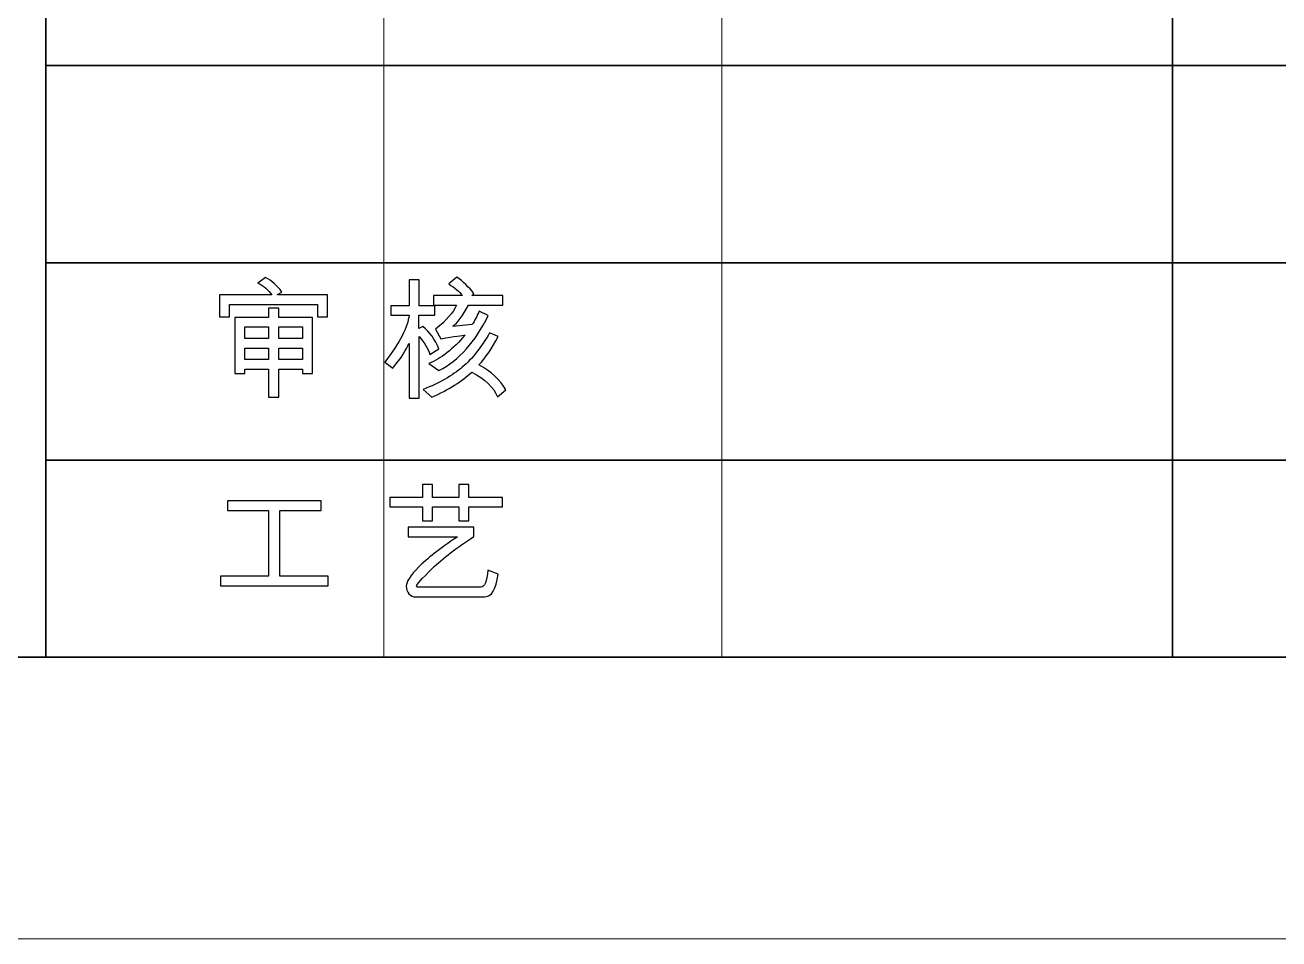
# Model space of a CAD drawing. Header units: millimetres. Extents: x -945 to 945, y -155 to 148.
# Drawn here: x -715.97 to -671.46, y -148.5 to -116.06 of the extents above; entities that cross this region are included whole.
import ezdxf

# ---------------------------------------------------------------- set-up
doc = ezdxf.new("R2010")
doc.units = ezdxf.units.MM
doc.header["$MEASUREMENT"] = 0
doc.layers.add('layer 1', color=7, linetype='Continuous')

msp = doc.modelspace()

# ---------------------------------------------------------------- linework, layer by layer
at = {"layer": 'layer 1', "lineweight": 35}
for points in [[(-715.2319, -82.5), (-715.2319, -82.5), (-715.2319, -138.5), (-715.2319, -138.5)], [(-675.2319, -110.5), (-675.2319, -110.5), (-675.2319, -138.5), (-675.2319, -138.5)], [(-635.2319, -117.5), (-635.2319, -117.5), (-715.2319, -117.5), (-715.2319, -117.5)], [(-635.2319, -124.5), (-635.2319, -124.5), (-715.2319, -124.5), (-715.2319, -124.5)], [(-635.2319, -131.5), (-635.2319, -131.5), (-715.2319, -131.5), (-715.2319, -131.5)], [(-935.2319, -138.5), (-935.2319, -138.5), (-535.2319, -138.5), (-535.2319, -138.5)], [(-535.2319, -138.5), (-535.2319, -138.5), (-715.2319, -138.5), (-715.2319, -138.5)]]:
    msp.add_open_spline(points, degree=3, dxfattribs=at)
at = {"layer": 'layer 1', "lineweight": 18}
for points in [[(-703.2319, -110.5), (-703.2319, -110.5), (-703.2319, -138.5), (-703.2319, -138.5)], [(-691.2319, -110.5), (-691.2319, -110.5), (-691.2319, -138.5), (-691.2319, -138.5)], [(-945.2319, -148.5), (-945.2319, -148.5), (-525.2319, -148.5), (-525.2319, -148.5)]]:
    msp.add_open_spline(points, degree=3, dxfattribs=at)
at = {"layer": 'layer 1', "color": 3}
for points, knots in [([(-705.2291, -126.4178), (-705.2291, -126.4178), (-705.585, -126.4178), (-705.585, -126.4178), (-705.585, -126.4178), (-705.585, -125.9788), (-705.585, -125.9788), (-705.585, -125.9788), (-708.7042, -125.9788), (-708.7042, -125.9788), (-708.7042, -125.9788), (-708.7042, -126.4178), (-708.7042, -126.4178), (-708.7042, -126.4178), (-709.0625, -126.4178), (-709.0625, -126.4178), (-709.0625, -126.4178), (-709.0625, -125.6362), (-709.0625, -125.6362), (-709.0625, -125.6362), (-707.2093, -125.6362), (-707.2093, -125.6362), (-707.3222, -125.4637), (-707.4852, -125.3258), (-707.6985, -125.2231), (-707.6985, -125.2231), (-707.4343, -125.0255), (-707.4343, -125.0255), (-707.2085, -125.1329), (-707.0141, -125.3038), (-706.851, -125.5382), (-706.851, -125.5382), (-707.0023, -125.6276), (-707.0023, -125.6276), (-707.0023, -125.6276), (-707.0023, -125.6362), (-707.0023, -125.6362), (-707.0023, -125.6362), (-705.2291, -125.6362), (-705.2291, -125.6362), (-705.2291, -125.6362), (-705.2291, -126.4178), (-705.2291, -126.4178)], [0, 0, 0, 0, 0.0714286, 0.0714286, 0.0714286, 0.1428571, 0.1428571, 0.1428571, 0.2142857, 0.2142857, 0.2142857, 0.2857143, 0.2857143, 0.2857143, 0.3571429, 0.3571429, 0.3571429, 0.4285714, 0.4285714, 0.4285714, 0.5, 0.5, 0.5, 0.5714286, 0.5714286, 0.5714286, 0.6428571, 0.6428571, 0.6428571, 0.7142857, 0.7142857, 0.7142857, 0.7857143, 0.7857143, 0.7857143, 0.8571429, 0.8571429, 0.8571429, 0.9285714, 0.9285714, 0.9285714, 1, 1, 1, 1]), ([(-699.0121, -126.0039), (-699.0121, -126.0039), (-700.2295, -126.0039), (-700.2295, -126.0039), (-700.4349, -126.388), (-700.6183, -126.6388), (-700.7806, -126.7549), (-700.7806, -126.7549), (-700.772, -126.7643), (-700.772, -126.7643), (-700.772, -126.7643), (-700.1033, -126.6953), (-700.1033, -126.6953), (-700.0037, -126.5393), (-699.9175, -126.3809), (-699.8438, -126.2202), (-699.8438, -126.2202), (-699.5295, -126.3739), (-699.5295, -126.3739), (-699.9826, -127.3122), (-700.5642, -127.9629), (-701.2745, -128.3258), (-701.2745, -128.3258), (-701.6327, -128.0781), (-701.6327, -128.0781), (-701.1984, -127.897), (-700.7696, -127.5599), (-700.3471, -127.0653), (-700.4372, -127.0716), (-700.7226, -127.1139), (-701.2031, -127.1939), (-701.2031, -127.1939), (-701.3921, -126.8583), (-701.3921, -126.8583), (-701.0087, -126.5432), (-700.7618, -126.2579), (-700.6497, -126.0039), (-700.6497, -126.0039), (-701.4673, -126.0039), (-701.4673, -126.0039), (-701.4673, -126.0039), (-701.4673, -125.6597), (-701.4673, -125.6597), (-701.4673, -125.6597), (-700.4412, -125.6597), (-700.4412, -125.6597), (-700.5478, -125.528), (-700.7108, -125.3901), (-700.9303, -125.2458), (-700.9303, -125.2458), (-700.6426, -125.0052), (-700.6426, -125.0052), (-700.4176, -125.1659), (-700.2146, -125.3634), (-700.032, -125.5978), (-700.032, -125.5978), (-700.1127, -125.655), (-700.1127, -125.655), (-700.1127, -125.655), (-700.1127, -125.6644), (-700.1127, -125.6644), (-700.1127, -125.6644), (-699.0121, -125.6644), (-699.0121, -125.6644), (-699.0121, -125.6644), (-699.0121, -126.0039), (-699.0121, -126.0039)], [0, 0, 0, 0, 0.0454545, 0.0454545, 0.0454545, 0.0909091, 0.0909091, 0.0909091, 0.1363636, 0.1363636, 0.1363636, 0.1818182, 0.1818182, 0.1818182, 0.2272727, 0.2272727, 0.2272727, 0.2727273, 0.2727273, 0.2727273, 0.3181818, 0.3181818, 0.3181818, 0.3636364, 0.3636364, 0.3636364, 0.4090909, 0.4090909, 0.4090909, 0.4545455, 0.4545455, 0.4545455, 0.5, 0.5, 0.5, 0.5454545, 0.5454545, 0.5454545, 0.5909091, 0.5909091, 0.5909091, 0.6363636, 0.6363636, 0.6363636, 0.6818182, 0.6818182, 0.6818182, 0.7272727, 0.7272727, 0.7272727, 0.7727273, 0.7727273, 0.7727273, 0.8181818, 0.8181818, 0.8181818, 0.8636364, 0.8636364, 0.8636364, 0.9090909, 0.9090909, 0.9090909, 0.9545455, 0.9545455, 0.9545455, 1, 1, 1, 1]), ([(-701.2745, -127.5497), (-701.2745, -127.5497), (-701.5982, -127.752), (-701.5982, -127.752), (-701.6703, -127.5302), (-701.7973, -127.3169), (-701.98, -127.1131), (-701.98, -127.1131), (-701.98, -129.2995), (-701.98, -129.2995), (-701.98, -129.2995), (-702.3382, -129.2995), (-702.3382, -129.2995), (-702.3382, -129.2995), (-702.3382, -127.3616), (-702.3382, -127.3616), (-702.3382, -127.3616), (-702.3469, -127.3616), (-702.3469, -127.3616), (-702.4253, -127.5788), (-702.6118, -127.8704), (-702.9074, -128.2365), (-702.9074, -128.2365), (-703.1943, -128.0248), (-703.1943, -128.0248), (-702.662, -127.3334), (-702.3759, -126.7784), (-702.3382, -126.3598), (-702.3382, -126.3598), (-702.9811, -126.3598), (-702.9811, -126.3598), (-702.9811, -126.3598), (-702.9811, -126.0274), (-702.9811, -126.0274), (-702.9811, -126.0274), (-702.3382, -126.0274), (-702.3382, -126.0274), (-702.3382, -126.0274), (-702.3382, -125.1039), (-702.3382, -125.1039), (-702.3382, -125.1039), (-701.98, -125.1086), (-701.98, -125.1086), (-701.98, -125.1086), (-701.98, -126.0274), (-701.98, -126.0274), (-701.98, -126.0274), (-701.4195, -126.0227), (-701.4195, -126.0227), (-701.4195, -126.0227), (-701.4195, -126.3598), (-701.4195, -126.3598), (-701.4195, -126.3598), (-701.9839, -126.3598), (-701.9839, -126.3598), (-701.9839, -126.3598), (-701.9839, -126.8262), (-701.9839, -126.8262), (-701.9839, -126.8262), (-701.8444, -126.7596), (-701.8444, -126.7596), (-701.6021, -126.9618), (-701.4124, -127.2252), (-701.2745, -127.5497)], [0, 0, 0, 0, 0.047619, 0.047619, 0.047619, 0.0952381, 0.0952381, 0.0952381, 0.1428571, 0.1428571, 0.1428571, 0.1904762, 0.1904762, 0.1904762, 0.2380952, 0.2380952, 0.2380952, 0.2857143, 0.2857143, 0.2857143, 0.3333333, 0.3333333, 0.3333333, 0.3809524, 0.3809524, 0.3809524, 0.4285714, 0.4285714, 0.4285714, 0.4761905, 0.4761905, 0.4761905, 0.5238095, 0.5238095, 0.5238095, 0.5714286, 0.5714286, 0.5714286, 0.6190476, 0.6190476, 0.6190476, 0.6666667, 0.6666667, 0.6666667, 0.7142857, 0.7142857, 0.7142857, 0.7619048, 0.7619048, 0.7619048, 0.8095238, 0.8095238, 0.8095238, 0.8571429, 0.8571429, 0.8571429, 0.9047619, 0.9047619, 0.9047619, 0.952381, 0.952381, 0.952381, 1, 1, 1, 1]), ([(-705.7645, -128.434), (-705.7645, -128.434), (-706.1228, -128.434), (-706.1228, -128.434), (-706.1228, -128.434), (-706.1228, -128.2757), (-706.1228, -128.2757), (-706.1228, -128.2757), (-706.9631, -128.2757), (-706.9631, -128.2757), (-706.9631, -128.2757), (-706.9631, -129.2673), (-706.9631, -129.2673), (-706.9631, -129.2673), (-707.3214, -129.2673), (-707.3214, -129.2673), (-707.3214, -129.2673), (-707.3214, -128.2757), (-707.3214, -128.2757), (-707.3214, -128.2757), (-708.1641, -128.2757), (-708.1641, -128.2757), (-708.1641, -128.2757), (-708.1641, -128.434), (-708.1641, -128.434), (-708.1641, -128.434), (-708.52, -128.434), (-708.52, -128.434), (-708.52, -128.434), (-708.52, -126.4358), (-708.52, -126.4358), (-708.52, -126.4358), (-707.3214, -126.4358), (-707.3214, -126.4358), (-707.3214, -126.4358), (-707.3214, -126.112), (-707.3214, -126.112), (-707.3214, -126.112), (-706.9631, -126.112), (-706.9631, -126.112), (-706.9631, -126.112), (-706.9631, -126.4358), (-706.9631, -126.4358), (-706.9631, -126.4358), (-705.7645, -126.4358), (-705.7645, -126.4358), (-705.7645, -126.4358), (-705.7645, -128.434), (-705.7645, -128.434)], [0, 0, 0, 0, 0.0625, 0.0625, 0.0625, 0.125, 0.125, 0.125, 0.1875, 0.1875, 0.1875, 0.25, 0.25, 0.25, 0.3125, 0.3125, 0.3125, 0.375, 0.375, 0.375, 0.4375, 0.4375, 0.4375, 0.5, 0.5, 0.5, 0.5625, 0.5625, 0.5625, 0.625, 0.625, 0.625, 0.6875, 0.6875, 0.6875, 0.75, 0.75, 0.75, 0.8125, 0.8125, 0.8125, 0.875, 0.875, 0.875, 0.9375, 0.9375, 0.9375, 1, 1, 1, 1]), ([(-707.3214, -127.1891), (-707.3214, -127.1891), (-707.3214, -126.7784), (-707.3214, -126.7784), (-707.3214, -126.7784), (-708.1641, -126.7784), (-708.1641, -126.7784), (-708.1641, -126.7784), (-708.1641, -127.1891), (-708.1641, -127.1891), (-708.1641, -127.1891), (-707.3214, -127.1891), (-707.3214, -127.1891)], [0, 0, 0, 0, 0.25, 0.25, 0.25, 0.5, 0.5, 0.5, 0.75, 0.75, 0.75, 1, 1, 1, 1]), ([(-706.1228, -127.1891), (-706.1228, -127.1891), (-706.1228, -126.7784), (-706.1228, -126.7784), (-706.1228, -126.7784), (-706.9631, -126.7784), (-706.9631, -126.7784), (-706.9631, -126.7784), (-706.9631, -127.1891), (-706.9631, -127.1891), (-706.9631, -127.1891), (-706.1228, -127.1891), (-706.1228, -127.1891)], [0, 0, 0, 0, 0.25, 0.25, 0.25, 0.5, 0.5, 0.5, 0.75, 0.75, 0.75, 1, 1, 1, 1]), ([(-698.9047, -129.0125), (-698.9047, -129.0125), (-699.1916, -129.2587), (-699.1916, -129.2587), (-699.3296, -128.9216), (-699.6361, -128.63), (-700.1127, -128.3831), (-700.4568, -128.7052), (-700.9295, -129.0008), (-701.5292, -129.272), (-701.5292, -129.272), (-701.8303, -128.9945), (-701.8303, -128.9945), (-701.2611, -128.768), (-700.7994, -128.5046), (-700.4459, -128.2043), (-700.0915, -127.9041), (-699.7693, -127.4972), (-699.4785, -126.9822), (-699.4785, -126.9822), (-699.1712, -127.1178), (-699.1712, -127.1178), (-699.3946, -127.5309), (-699.6235, -127.8665), (-699.8579, -128.1236), (-699.4134, -128.3658), (-699.096, -128.6621), (-698.9047, -129.0125)], [0, 0, 0, 0, 0.1111111, 0.1111111, 0.1111111, 0.2222222, 0.2222222, 0.2222222, 0.3333333, 0.3333333, 0.3333333, 0.4444444, 0.4444444, 0.4444444, 0.5555556, 0.5555556, 0.5555556, 0.6666667, 0.6666667, 0.6666667, 0.7777778, 0.7777778, 0.7777778, 0.8888889, 0.8888889, 0.8888889, 1, 1, 1, 1]), ([(-707.3214, -127.9307), (-707.3214, -127.9307), (-707.3214, -127.5317), (-707.3214, -127.5317), (-707.3214, -127.5317), (-708.1641, -127.5317), (-708.1641, -127.5317), (-708.1641, -127.5317), (-708.1641, -127.9307), (-708.1641, -127.9307), (-708.1641, -127.9307), (-707.3214, -127.9307), (-707.3214, -127.9307)], [0, 0, 0, 0, 0.25, 0.25, 0.25, 0.5, 0.5, 0.5, 0.75, 0.75, 0.75, 1, 1, 1, 1]), ([(-706.1228, -127.9307), (-706.1228, -127.9307), (-706.1228, -127.5317), (-706.1228, -127.5317), (-706.1228, -127.5317), (-706.9631, -127.5317), (-706.9631, -127.5317), (-706.9631, -127.5317), (-706.9631, -127.9307), (-706.9631, -127.9307), (-706.9631, -127.9307), (-706.1228, -127.9307), (-706.1228, -127.9307)], [0, 0, 0, 0, 0.25, 0.25, 0.25, 0.5, 0.5, 0.5, 0.75, 0.75, 0.75, 1, 1, 1, 1]), ([(-699.0168, -133.1567), (-699.0168, -133.1567), (-700.2115, -133.1567), (-700.2115, -133.1567), (-700.2115, -133.1567), (-700.2115, -133.6553), (-700.2115, -133.6553), (-700.2115, -133.6553), (-700.565, -133.6553), (-700.565, -133.6553), (-700.565, -133.6553), (-700.565, -133.1567), (-700.565, -133.1567), (-700.565, -133.1567), (-701.5042, -133.1567), (-701.5042, -133.1567), (-701.5042, -133.1567), (-701.5042, -133.6553), (-701.5042, -133.6553), (-701.5042, -133.6553), (-701.8577, -133.6553), (-701.8577, -133.6553), (-701.8577, -133.6553), (-701.8577, -133.1567), (-701.8577, -133.1567), (-701.8577, -133.1567), (-703.0155, -133.1567), (-703.0155, -133.1567), (-703.0155, -133.1567), (-703.0155, -132.8306), (-703.0155, -132.8306), (-703.0155, -132.8306), (-701.8577, -132.8306), (-701.8577, -132.8306), (-701.8577, -132.8306), (-701.8577, -132.3665), (-701.8577, -132.3665), (-701.8577, -132.3665), (-701.5042, -132.3665), (-701.5042, -132.3665), (-701.5042, -132.3665), (-701.5042, -132.8306), (-701.5042, -132.8306), (-701.5042, -132.8306), (-700.565, -132.8306), (-700.565, -132.8306), (-700.565, -132.8306), (-700.565, -132.3665), (-700.565, -132.3665), (-700.565, -132.3665), (-700.2115, -132.3665), (-700.2115, -132.3665), (-700.2115, -132.3665), (-700.2115, -132.8306), (-700.2115, -132.8306), (-700.2115, -132.8306), (-699.0168, -132.8306), (-699.0168, -132.8306), (-699.0168, -132.8306), (-699.0168, -133.1567), (-699.0168, -133.1567)], [0, 0, 0, 0, 0.05, 0.05, 0.05, 0.1, 0.1, 0.1, 0.15, 0.15, 0.15, 0.2, 0.2, 0.2, 0.25, 0.25, 0.25, 0.3, 0.3, 0.3, 0.35, 0.35, 0.35, 0.4, 0.4, 0.4, 0.45, 0.45, 0.45, 0.5, 0.5, 0.5, 0.55, 0.55, 0.55, 0.6, 0.6, 0.6, 0.65, 0.65, 0.65, 0.7, 0.7, 0.7, 0.75, 0.75, 0.75, 0.8, 0.8, 0.8, 0.85, 0.85, 0.85, 0.9, 0.9, 0.9, 0.95, 0.95, 0.95, 1, 1, 1, 1]), ([(-705.204, -135.9678), (-705.204, -135.9678), (-709.0327, -135.9678), (-709.0327, -135.9678), (-709.0327, -135.9678), (-709.0327, -135.6253), (-709.0327, -135.6253), (-709.0327, -135.6253), (-707.3214, -135.6253), (-707.3214, -135.6253), (-707.3214, -135.6253), (-707.3214, -133.2923), (-707.3214, -133.2923), (-707.3214, -133.2923), (-708.7842, -133.2923), (-708.7842, -133.2923), (-708.7842, -133.2923), (-708.7842, -132.9497), (-708.7842, -132.9497), (-708.7842, -132.9497), (-705.4588, -132.9497), (-705.4588, -132.9497), (-705.4588, -132.9497), (-705.4588, -133.2923), (-705.4588, -133.2923), (-705.4588, -133.2923), (-706.9216, -133.2923), (-706.9216, -133.2923), (-706.9216, -133.2923), (-706.9216, -135.6253), (-706.9216, -135.6253), (-706.9216, -135.6253), (-705.204, -135.6253), (-705.204, -135.6253), (-705.204, -135.6253), (-705.204, -135.9678), (-705.204, -135.9678)], [0, 0, 0, 0, 0.0833333, 0.0833333, 0.0833333, 0.1666667, 0.1666667, 0.1666667, 0.25, 0.25, 0.25, 0.3333333, 0.3333333, 0.3333333, 0.4166667, 0.4166667, 0.4166667, 0.5, 0.5, 0.5, 0.5833333, 0.5833333, 0.5833333, 0.6666667, 0.6666667, 0.6666667, 0.75, 0.75, 0.75, 0.8333333, 0.8333333, 0.8333333, 0.9166667, 0.9166667, 0.9166667, 1, 1, 1, 1]), ([(-699.1775, -135.55), (-699.2465, -136.0886), (-699.4072, -136.3582), (-699.6604, -136.3582), (-699.6604, -136.3582), (-702.0827, -136.3582), (-702.0827, -136.3582), (-702.1932, -136.3582), (-702.2794, -136.3206), (-702.3429, -136.2469), (-702.4057, -136.1724), (-702.437, -136.0815), (-702.437, -135.9749), (-702.437, -135.8212), (-702.2896, -135.5963), (-701.9957, -135.2991), (-701.7017, -135.002), (-701.2478, -134.6469), (-700.634, -134.2338), (-700.634, -134.2338), (-700.634, -134.2291), (-700.634, -134.2291), (-700.634, -134.2291), (-702.3657, -134.2291), (-702.3657, -134.2291), (-702.3657, -134.2291), (-702.3657, -133.885), (-702.3657, -133.885), (-702.3657, -133.885), (-700.0367, -133.885), (-700.0367, -133.885), (-700.0367, -133.885), (-700.0367, -134.2197), (-700.0367, -134.2197), (-700.6458, -134.6085), (-701.1381, -134.9856), (-701.512, -135.3509), (-701.8867, -135.7162), (-702.0741, -135.9239), (-702.0741, -135.9749), (-702.0741, -136.0023), (-702.0615, -136.0156), (-702.0372, -136.0156), (-702.0372, -136.0156), (-699.7936, -136.0156), (-699.7936, -136.0156), (-699.6572, -136.0156), (-699.5718, -135.8134), (-699.5381, -135.4097), (-699.5381, -135.4097), (-699.1775, -135.55), (-699.1775, -135.55)], [0, 0, 0, 0, 0.0588235, 0.0588235, 0.0588235, 0.1176471, 0.1176471, 0.1176471, 0.1764706, 0.1764706, 0.1764706, 0.2352941, 0.2352941, 0.2352941, 0.2941176, 0.2941176, 0.2941176, 0.3529412, 0.3529412, 0.3529412, 0.4117647, 0.4117647, 0.4117647, 0.4705882, 0.4705882, 0.4705882, 0.5294118, 0.5294118, 0.5294118, 0.5882353, 0.5882353, 0.5882353, 0.6470588, 0.6470588, 0.6470588, 0.7058824, 0.7058824, 0.7058824, 0.7647059, 0.7647059, 0.7647059, 0.8235294, 0.8235294, 0.8235294, 0.8823529, 0.8823529, 0.8823529, 0.9411765, 0.9411765, 0.9411765, 1, 1, 1, 1])]:
    msp.add_open_spline(points, degree=3, knots=knots, dxfattribs=at)

doc.saveas('drawing.dxf')
